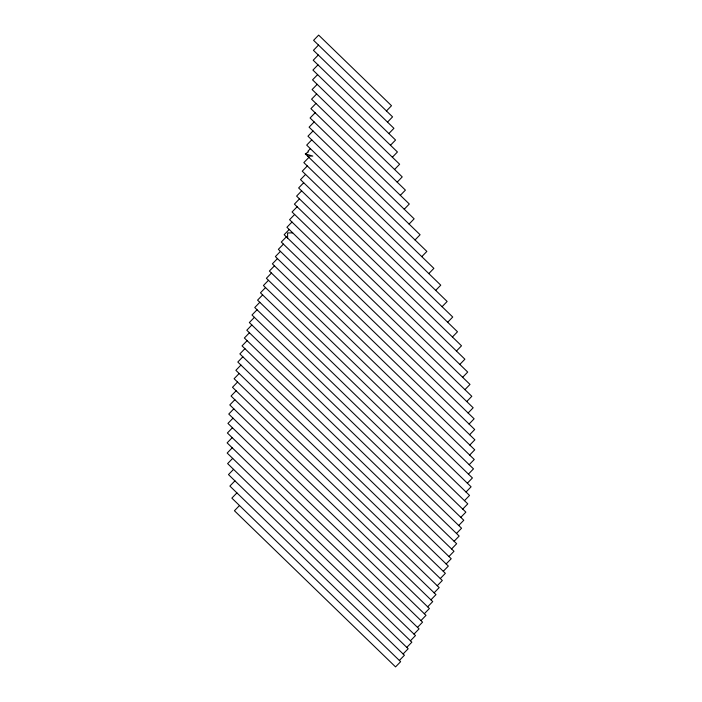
<?xml version="1.0" encoding="UTF-8"?>
<svg xmlns="http://www.w3.org/2000/svg" width="702" height="702" viewBox="0 0 702 702"><rect width="100%" height="100%" fill="white"/><g stroke="black" fill="none" stroke-linecap="round" stroke-linejoin="round"><path stroke-width="1.05" d="M317.98 64.856L312.916 70.077L397.437 151.992L392.374 157.222M317.62 74.631L312.557 79.861L399.631 164.25L394.568 169.48M397.174 182.134L402.237 176.913L312.118 89.566L317.181 84.345M316.646 93.954L311.583 99.184L405.405 190.11L400.342 195.331M314.154 121.937L309.091 127.159L420.094 234.749L415.031 239.97M386.451 110.951L391.514 105.721L318.647 35.1L313.583 40.321L392.576 116.883L387.513 122.113M390.487 145.253L395.551 140.031L313.215 60.232L318.278 55.01M404.238 209.24L409.301 204.01L310.907 108.661L315.97 103.44M428.817 273.587L433.88 268.366L306.695 145.103L311.758 139.874M435.696 290.391L440.759 285.17L305.326 153.905L308.45 151.869M442.076 306.704L447.139 301.474L303.843 162.61L308.906 157.38M469.822 445.05L474.885 439.821L278.352 249.35L283.415 244.129M469.673 455.036L474.736 449.806L275.377 256.599L280.44 251.377M448.929 556.51L453.992 551.289L242.05 345.884L247.113 340.663M424.333 613.732L429.396 608.502L228.755 414.057L233.819 408.827M420.946 620.586L426.009 615.356L227.939 423.394L233.003 418.173M417.506 627.377L422.569 622.147L227.387 432.985L232.45 427.764M318.497 45.095L313.434 50.316L393.927 128.326L388.864 133.547M315.145 112.759L310.082 117.989L414.145 218.84L409.082 224.07M313.013 130.967L307.95 136.188L426.851 251.421L421.788 256.651M307.853 151.29L310.389 148.684M307.309 165.962L302.246 171.191L452.737 317.032L447.665 322.262M305.572 174.412L300.509 179.642L457.493 331.774L452.421 336.995M303.694 182.722L298.631 187.952L461.512 345.805L456.449 351.026M301.658 190.883L296.595 196.112L464.891 359.213L459.828 364.435M299.473 198.894L294.41 204.124L467.707 372.069L462.644 377.299M297.13 206.757L292.067 211.986L469.998 384.424L464.935 389.654M294.638 214.47L289.575 219.7L471.814 396.314L466.751 401.535M291.988 222.043L286.925 227.264L473.174 407.774L468.111 412.995M289.215 229.484L284.152 234.705L474.131 418.822L469.068 424.052M286.355 236.837L281.291 242.058L474.692 429.501L469.629 434.722M277.448 258.608L272.385 263.829L474.262 459.485L469.199 464.706M274.447 265.83L269.384 271.051L473.49 468.866L468.427 474.087M271.455 273.06L266.391 278.282L472.42 477.957L467.356 483.187M268.471 280.309L263.408 285.53L471.095 486.802L466.031 492.032M265.531 287.583L260.468 292.813L469.541 495.428L464.478 500.658M262.636 294.91L257.573 300.14L467.786 503.869L462.723 509.09M259.81 302.299L254.747 307.529L465.865 512.135L460.802 517.365M257.055 309.766L251.992 314.996L463.785 520.252L458.722 525.482M254.405 317.33L249.342 322.551L461.556 528.22L456.493 533.45M251.86 324.991L246.797 330.221L459.169 536.047L454.106 541.268M249.429 332.774L244.366 337.995L456.651 543.725L451.588 548.955M244.928 348.675L239.865 353.896L451.219 558.731L446.156 563.952M242.866 356.809L237.802 362.03L448.341 566.075L443.278 571.296M240.944 365.075L235.881 370.305L445.366 573.323L440.303 578.553M239.171 373.49L234.108 378.711L442.313 580.493L437.249 585.722M237.557 382.055L232.494 387.285L439.18 587.592L434.117 592.821M236.118 390.795L231.055 396.016L435.986 594.62L430.914 599.85M234.863 399.71L229.8 404.94L432.722 601.596L427.658 606.818M232.178 437.636L227.115 442.857L419.059 628.887L413.996 634.108M232.239 447.823L227.176 453.044L415.496 635.564L410.433 640.786M232.678 458.38L227.615 463.601L411.863 642.172L406.8 647.402M233.555 469.357L228.483 474.587L408.178 648.736L403.115 653.957M234.942 480.844L229.879 486.065L404.431 655.229L399.368 660.459M236.916 492.892L231.853 498.113L400.623 661.679L395.559 666.9L234.433 510.749L239.505 505.519M292.681 232.845L287.583 232.967L287.618 238.066M307.608 156.125L312.794 156.072L305.326 153.905"/></g></svg>
